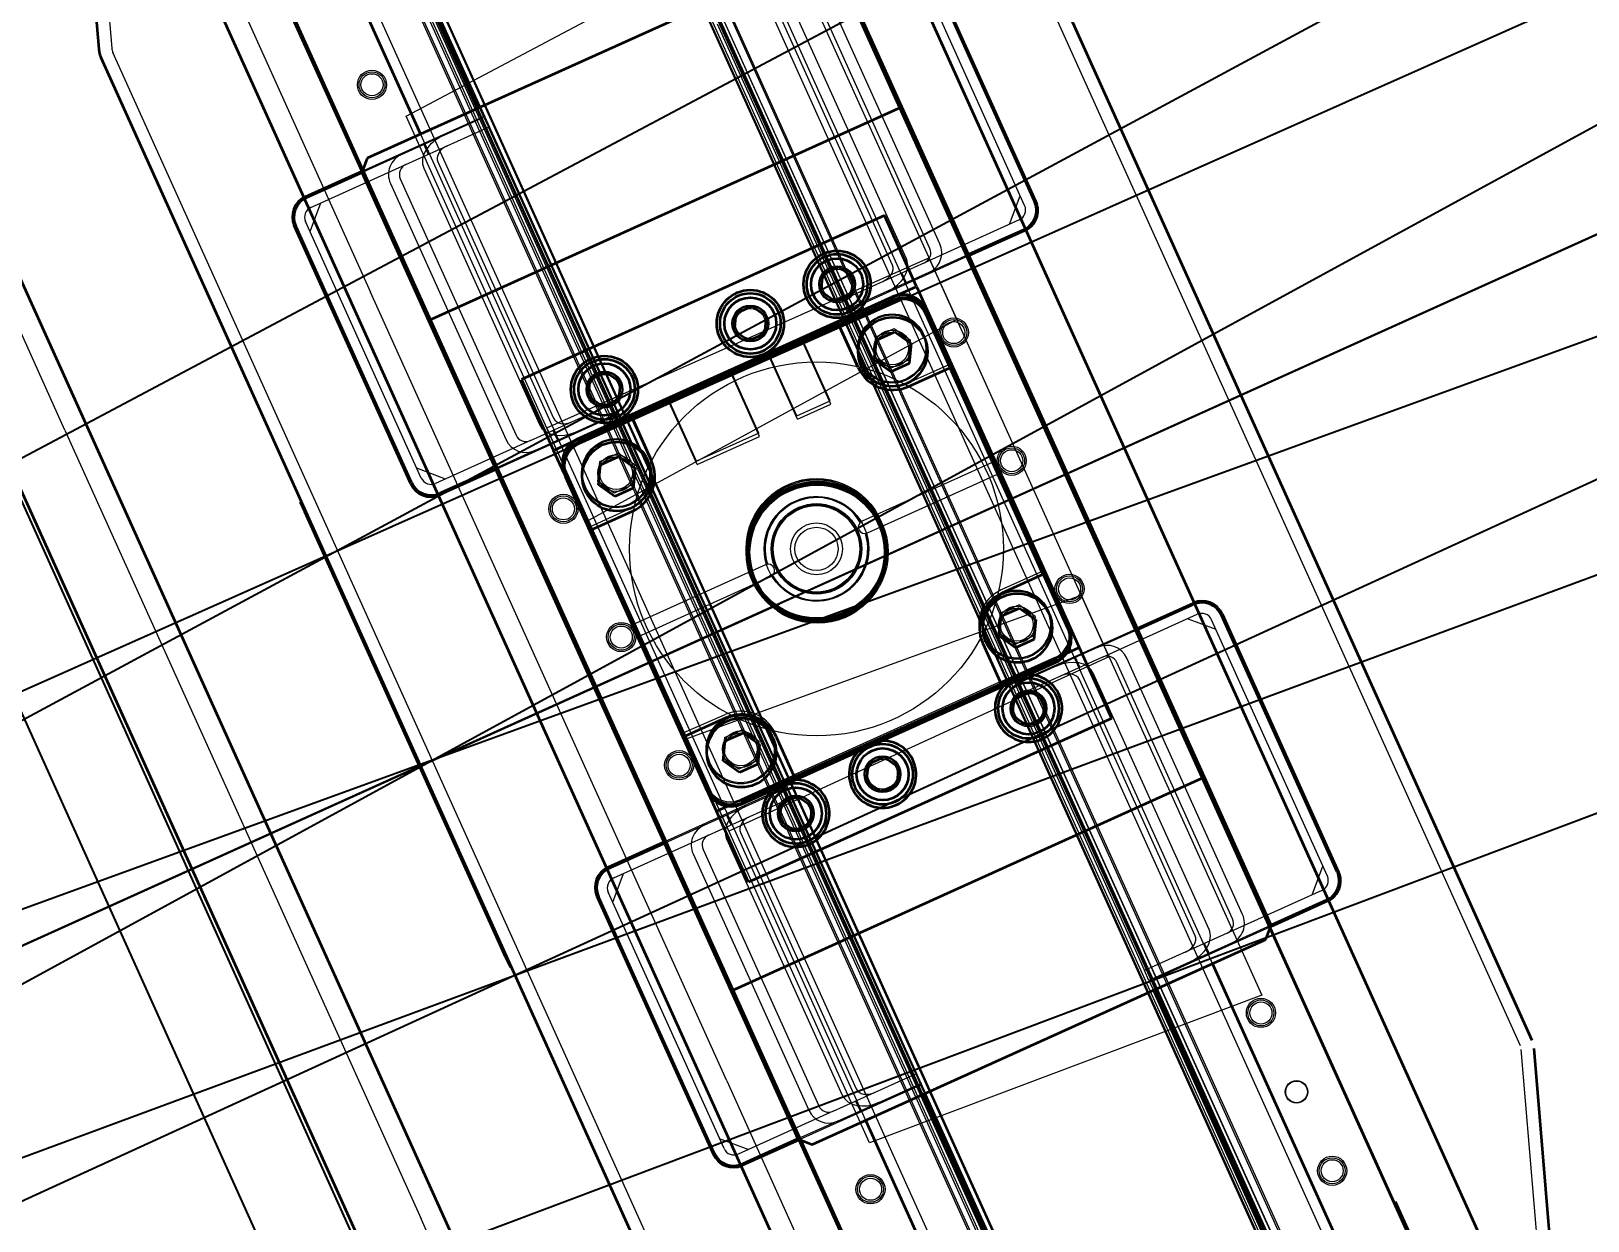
# Model space of a CAD drawing. Header units: millimetres. Extents: x -4562 to 17216, y -5211 to 6025.
# Drawn here: x 4918 to 5637, y 459 to 1009 of the extents above; entities that cross this region are included whole.
import ezdxf
from ezdxf.lldxf.tags import DXFTag

# ---------------------------------------------------------------- set-up
doc = ezdxf.new("R2010")
doc.units = ezdxf.units.MM
for name, color, linetype in [('cl', 2, 'CENTER'), ('D', 6, 'HIDDEN'), ('pl', 6, 'PHANTOM'), ('VV', 4, 'PHANTOM')]:
    doc.layers.add(name, color=color, linetype=linetype)
doc.layers.add('Hidden Edges(ISO)', color=136, linetype='DASHED', lineweight=9)
doc.layers.add('Visible Edges(ISO)', color=7, linetype='Continuous', lineweight=35)
doc.styles.add('s', font='romans.shx', dxfattribs={"width": 0.75, "oblique": 10, "bigfont": 'whgtxt.shx'})
doc.styles.get("Standard").update_dxf_attribs({"font": 'txt.shx', "bigfont": 'whgtxt.shx'})
tags = doc.linetypes.add('CENTER', pattern=[50.8, 31.75, -6.35, 6.35, -6.35]).pattern_tags.tags
tags[10:11] = [DXFTag(74, 4), DXFTag(75, 0), DXFTag(340, '0'), DXFTag(46, 1.0), DXFTag(50, 0.0), DXFTag(44, 0.0), DXFTag(45, 0.0)]
tags[8:9] = [DXFTag(74, 4), DXFTag(75, 0), DXFTag(340, '0'), DXFTag(46, 1.0), DXFTag(50, 0.0), DXFTag(44, 0.0), DXFTag(45, 0.0)]
tags[6:7] = [DXFTag(74, 4), DXFTag(75, 0), DXFTag(340, '0'), DXFTag(46, 1.0), DXFTag(50, 0.0), DXFTag(44, 0.0), DXFTag(45, 0.0)]
tags[4:5] = [DXFTag(74, 4), DXFTag(75, 0), DXFTag(340, '0'), DXFTag(46, 1.0), DXFTag(50, 0.0), DXFTag(44, 0.0), DXFTag(45, 0.0)]
tags = doc.linetypes.add('DASHED', pattern=[0.75, 0.5, -0.25]).pattern_tags.tags
tags[6:7] = [DXFTag(74, 4), DXFTag(75, 0), DXFTag(340, '0'), DXFTag(46, 1.0), DXFTag(50, 0.0), DXFTag(44, 0.0), DXFTag(45, 0.0)]
tags[4:5] = [DXFTag(74, 4), DXFTag(75, 0), DXFTag(340, '0'), DXFTag(46, 1.0), DXFTag(50, 0.0), DXFTag(44, 0.0), DXFTag(45, 0.0)]
tags = doc.linetypes.add('HIDDEN', pattern=[3, 2, -1]).pattern_tags.tags
tags[6:7] = [DXFTag(74, 4), DXFTag(75, 0), DXFTag(340, '0'), DXFTag(46, 1.0), DXFTag(50, 0.0), DXFTag(44, 0.0), DXFTag(45, 0.0)]
tags[4:5] = [DXFTag(74, 4), DXFTag(75, 0), DXFTag(340, '0'), DXFTag(46, 1.0), DXFTag(50, 0.0), DXFTag(44, 0.0), DXFTag(45, 0.0)]
tags = doc.linetypes.add('PHANTOM', pattern=[17.5, 10, -1.5, 1.5, -1.5, 1.5, -1.5]).pattern_tags.tags
tags[14:15] = [DXFTag(74, 4), DXFTag(75, 0), DXFTag(340, '0'), DXFTag(46, 1.0), DXFTag(50, 0.0), DXFTag(44, 0.0), DXFTag(45, 0.0)]
tags[12:13] = [DXFTag(74, 4), DXFTag(75, 0), DXFTag(340, '0'), DXFTag(46, 1.0), DXFTag(50, 0.0), DXFTag(44, 0.0), DXFTag(45, 0.0)]
tags[10:11] = [DXFTag(74, 4), DXFTag(75, 0), DXFTag(340, '0'), DXFTag(46, 1.0), DXFTag(50, 0.0), DXFTag(44, 0.0), DXFTag(45, 0.0)]
tags[8:9] = [DXFTag(74, 4), DXFTag(75, 0), DXFTag(340, '0'), DXFTag(46, 1.0), DXFTag(50, 0.0), DXFTag(44, 0.0), DXFTag(45, 0.0)]
tags[6:7] = [DXFTag(74, 4), DXFTag(75, 0), DXFTag(340, '0'), DXFTag(46, 1.0), DXFTag(50, 0.0), DXFTag(44, 0.0), DXFTag(45, 0.0)]
tags[4:5] = [DXFTag(74, 4), DXFTag(75, 0), DXFTag(340, '0'), DXFTag(46, 1.0), DXFTag(50, 0.0), DXFTag(44, 0.0), DXFTag(45, 0.0)]
doc.dimstyles.new('AM_ISO$2', dxfattribs={"dimtxt": 3, "dimasz": 2.5, "dimexe": 1, "dimexo": 1, "dimgap": 1, "dimtad": 1, "dimdsep": 46, "dimtxsty": 's', "dimcen": 0, "dimclrd": 4, "dimclre": 4, "dimclrt": 3, "dimazin": 2, "dimtp": 0.1, "dimtm": 0.1, "dimtfac": 0.71, "dimtmove": 0, "dimatfit": 3, "dimfxl": 1, "dimlwd": 25, "dimlwe": 25, "dimarcsym": 0})
doc.dimstyles.new('ISO-25', dxfattribs={"dimscale": 30, "dimtxt": 2.5, "dimasz": 2.5, "dimexe": 1.25, "dimexo": 0.625, "dimtad": 1, "dimtoh": 1, "dimrnd": 0.005, "dimtxsty": 'Standard', "dimcen": 0, "dimazin": 2, "dimtfac": 1, "dimtmove": 0, "dimatfit": 3, "dimfxl": 1, "dimarcsym": 0})

# ---------------------------------------------------------------- blocks, each defined once
blk = doc.blocks.new('*D145')
at = {"color": 0, "lineweight": -2}
for p, q in [((12836.03, 4142.8), (13614.6, 2418.46)), ((13530.81, 2421.78), (4553.49, -1631.64)), ((3722, 27.66), (4500.56, -1696.68))]:
    blk.add_line(p, q, dxfattribs=at)
at = {"color": 0}
for points in [[(13525.67, 2433.17), (13535.95, 2410.38), (13599.17, 2452.64)], [(4548.34, -1620.25), (4558.63, -1643.03), (4485.13, -1662.5)]]:
    blk.add_solid(points, dxfattribs=at)
at = {"layer": 'Defpoints', "color": 0}
for p in [(12828.31, 4159.89), (3714.28, 44.75), (4485.13, -1662.5)]:
    blk.add_point(p, dxfattribs=at)
at = {"color": 0, "insert": (9019, 446.33), "char_height": 75, "attachment_point": 5, "rotation": 24.3}
blk.add_mtext('10000', dxfattribs=at)
blk = doc.blocks.new('*D146')
at = {"color": 0, "lineweight": -2}
for p, q in [((13099.51, 3496.46), (13750.9, 1735.52)), ((13667.55, 1744.67), (4429.51, -1672.59)), ((3720.78, 27.16), (4372.17, -1733.78))]:
    blk.add_line(p, q, dxfattribs=at)
at = {"color": 0}
for points in [[(13663.21, 1756.39), (13671.89, 1732.95), (13737.89, 1770.69)], [(4425.17, -1660.86), (4433.84, -1684.31), (4359.16, -1698.61)]]:
    blk.add_solid(points, dxfattribs=at)
at = {"layer": 'Defpoints', "color": 0}
for p in [(13093.01, 3514.04), (3714.28, 44.75), (4359.16, -1698.61)]:
    blk.add_point(p, dxfattribs=at)
at = {"color": 0, "insert": (9026.84, 94.66), "char_height": 75, "attachment_point": 5, "rotation": 20.3}
blk.add_mtext('9999,83', dxfattribs=at)
blk = doc.blocks.new('*D147')
at = {"color": 0, "lineweight": -2}
for p, q in [((12510.01, 4802.05), (11851.35, 6025.31)), ((3130.55, 1287.05), (11803.1, 5956.74)), ((3705.39, 61.25), (3046.73, 1284.51))]:
    blk.add_line(p, q, dxfattribs=at)
at = {"color": 0}
for points in [[(11797.17, 5967.74), (11809.02, 5945.73), (11869.13, 5992.29)], [(3124.62, 1298.06), (3136.47, 1276.05), (3064.51, 1251.49)]]:
    blk.add_solid(points, dxfattribs=at)
at = {"layer": 'Defpoints', "color": 0}
for p in [(11869.13, 5992.29), (12518.9, 4785.54), (3714.28, 44.75)]:
    blk.add_point(p, dxfattribs=at)
at = {"color": 0, "insert": (7437.19, 3676.92), "char_height": 75, "attachment_point": 5, "rotation": 28.3}
blk.add_mtext('9999,83', dxfattribs=at)
blk = doc.blocks.new('*D151')
at = {"color": 0, "lineweight": -2}
blk.add_line((2555.79, 925.77), (2389.8, 481.81), dxfattribs=at)
blk.add_arc((2209.66, 0), 551.88, 7.79238, 61.70762, dxfattribs=at)
at = {"color": 0}
for points in [[(2466.07, 474.57), (2476.4, 497.34), (2402.93, 516.93)], [(2768.92, 75.68), (2743.97, 73.98), (2761.54, 0)]]:
    blk.add_solid(points, dxfattribs=at)
at = {"layer": 'Defpoints', "color": 0}
for p in [(2584.07, 1001.43), (2562.35, 943.33), (2717.04, 217.12), (0, 0), (6816.08, 0)]:
    blk.add_point(p, dxfattribs=at)
at = {"color": 0, "insert": (2714.46, 350.2), "char_height": 75, "attachment_point": 5, "rotation": 304.75}
blk.add_mtext('69,5°', dxfattribs=at)
blk = doc.blocks.new('*D153')
at = {"layer": 'D', "color": 4, "lineweight": 25}
blk.add_line((13177.46, 3545.28), (13817.51, 3782.05), dxfattribs=at)
blk.add_arc((3714.28, 44.75), 10737.31, 20.766913, 23.833087, dxfattribs=at)
at = {"layer": 'D', "color": 4}
for points in [[(13522.67, 4377.46), (13549.3, 4389.36), (13500.3, 4463.3)], [(13767.65, 3856.96), (13740.34, 3846.73), (13784.69, 3769.9)]]:
    blk.add_solid(points, dxfattribs=at)
at = {"layer": 'Defpoints', "color": 0}
for p in [(14488.24, 4909.38), (13695.28, 4003.22), (13144.63, 3533.14), (603.05, -1106.13), (-1447.72, -2285.99)]:
    blk.add_point(p, dxfattribs=at)
at = {"layer": 'D', "color": 3, "insert": (13729.5, 4152.29), "char_height": 105, "attachment_point": 5, "rotation": 292.3, "style": 's'}
blk.add_mtext('4°', dxfattribs=at)
blk = doc.blocks.new('*D154')
at = {"layer": 'D', "color": 4, "lineweight": 25}
blk.add_line((12597.98, 4828.13), (13199.26, 5151.88), dxfattribs=at)
blk.add_arc((3714.28, 44.75), 10737.55, 24.766903, 27.833097, dxfattribs=at)
at = {"layer": 'D', "color": 4}
for points in [[(13196.75, 5051.22), (13222.49, 5064.94), (13168.45, 5135.29)], [(13477.45, 4549.06), (13450.92, 4536.95), (13500.52, 4463.4)]]:
    blk.add_solid(points, dxfattribs=at)
at = {"layer": 'Defpoints', "color": 0}
for p in [(14488.24, 4909.38), (12567.16, 4811.53), (13395.05, 4689.92), (-1447.72, -2285.99), (-1128.19, -2562.65)]:
    blk.add_point(p, dxfattribs=at)
at = {"layer": 'D', "color": 3, "insert": (13418.79, 4841.01), "char_height": 105, "attachment_point": 5, "rotation": 296.3, "style": 's'}
blk.add_mtext('4°', dxfattribs=at)
blk = doc.blocks.new('A$C1A464BB4')
at = {"layer": 'Visible Edges(ISO)'}
for p, q in [((0, 0), (0, 1168)), ((0, 1168), (0, 0)), ((30, 0), (30, 1168))]:
    blk.add_line(p, q, dxfattribs=at)
blk = doc.blocks.new('A$C424A0E04')
blk.add_line((328.5, 30.5), (328.5, 229.5))
at = {"layer": 'Hidden Edges(ISO)', "ltscale": 7.553934}
for p, q in [((100.71, 1224.5), (6.84, 959.44)), ((316.29, 4.5), (410.16, 269.56))]:
    blk.add_line(p, q, dxfattribs=at)
at = {"layer": 'Hidden Edges(ISO)', "ltscale": 7.208997}
for p, q in [((89.5, 1210.83), (89.5, 18.17)), ((327.5, 18.17), (327.5, 1210.83))]:
    blk.add_line(p, q, dxfattribs=at)
at = {"layer": 'Hidden Edges(ISO)', "ltscale": 7.303076}
for p, q in [((88.5, 859.5), (88.5, 1198.5)), ((88.5, 30.5), (88.5, 369.5))]:
    blk.add_line(p, q, dxfattribs=at)
at = {"layer": 'Hidden Edges(ISO)', "ltscale": 7.297021}
for p, q in [((88.5, 1198.5), (88.5, 860)), ((88.5, 369), (88.5, 30.5))]:
    blk.add_line(p, q, dxfattribs=at)
at = {"layer": 'Hidden Edges(ISO)', "ltscale": 7.272989}
for p, q in [((146, 1171), (146, 58)), ((147, 1171), (147, 58)), ((151, 58), (151, 1171)), ((265, 1171), (265, 58)), ((270, 1171), (270, 58)), ((270, 58), (270, 1171))]:
    blk.add_line(p, q, dxfattribs=at)
at = {"layer": 'Hidden Edges(ISO)', "ltscale": 7.230514}
for p, q in [((153.5, 61.25), (153.5, 1167.75)), ((263.5, 1167.75), (263.5, 61.25))]:
    blk.add_line(p, q, dxfattribs=at)
at = {"layer": 'Hidden Edges(ISO)', "ltscale": 7.21594}
for p, q in [((153, 92), (153, 1137)), ((264, 1137), (264, 92))]:
    blk.add_line(p, q, dxfattribs=at)
at = {"layer": 'Hidden Edges(ISO)', "ltscale": 7.351392}
for p, q in [((149.5, 1131.39), (149.5, 97.61)), ((267.5, 97.61), (267.5, 1131.39))]:
    blk.add_line(p, q, dxfattribs=at)
at = {"layer": 'Hidden Edges(ISO)', "ltscale": 7.245388}
for p, q in [((142.85, 165), (142.85, 1064)), ((149.15, 165), (149.15, 1064)), ((267.85, 1064), (267.85, 165)), ((274.15, 1064), (274.15, 165))]:
    blk.add_line(p, q, dxfattribs=at)
at = {"layer": 'Hidden Edges(ISO)', "ltscale": 7.245326}
for p, q in [((143.55, 1064), (143.55, 165)), ((148.45, 1064), (148.45, 165)), ((268.55, 165), (268.55, 1064)), ((273.45, 165), (273.45, 1064))]:
    blk.add_line(p, q, dxfattribs=at)
at = {"layer": 'Hidden Edges(ISO)', "ltscale": 7.154882}
for p, q in [((125.5, 1014), (125.5, 215)), ((291.5, 215), (291.5, 1014))]:
    blk.add_line(p, q, dxfattribs=at)
at = {"layer": 'Hidden Edges(ISO)', "ltscale": 7.210033}
for p, q in [((6.5, 271.56), (6.5, 957.44)), ((410.5, 957.44), (410.5, 271.56))]:
    blk.add_line(p, q, dxfattribs=at)
at = {"layer": 'Hidden Edges(ISO)', "ltscale": 7.80338}
for p, q in [((117.94, 874.72), (311.18, 887.17)), ((311.18, 341.83), (117.94, 354.28))]:
    blk.add_line(p, q, dxfattribs=at)
at = {"layer": 'Hidden Edges(ISO)', "ltscale": 7.003755}
blk.add_line((311.18, 887.17), (311.18, 684.4), dxfattribs=at)
at = {"layer": 'Hidden Edges(ISO)', "ltscale": 7.076927}
for p, q in [((117.94, 669.83), (117.94, 874.72)), ((117.94, 354.28), (117.94, 559.17))]:
    blk.add_line(p, q, dxfattribs=at)
at = {"layer": 'Hidden Edges(ISO)', "ltscale": 7.111162}
for p, q in [((120.5, 864.5), (120.5, 364.5)), ((296.5, 364.5), (296.5, 864.5))]:
    blk.add_line(p, q, dxfattribs=at)
at = {"layer": 'Hidden Edges(ISO)', "ltscale": 0.475844}
for p, q in [((150.5, 859.5), (150.5, 864.5)), ((120, 859.5), (120, 854.5)), ((150.5, 859.5), (150.5, 854.5)), ((120, 714.5), (120, 709.5)), ((150.5, 714.5), (150.5, 709.5)), ((266.5, 709.5), (266.5, 714.5)), ((297, 709.5), (297, 714.5)), ((120, 519.5), (120, 514.5)), ((150.5, 519.5), (150.5, 514.5)), ((266.5, 514.5), (266.5, 519.5)), ((297, 514.5), (297, 519.5)), ((120, 374.5), (120, 369.5)), ((150.5, 374.5), (150.5, 369.5)), ((266.5, 369.5), (266.5, 374.5)), ((297, 369.5), (297, 374.5)), ((150.5, 364.5), (150.5, 369.5)), ((266.5, 369.5), (266.5, 364.5))]:
    blk.add_line(p, q, dxfattribs=at)
at = {"layer": 'Hidden Edges(ISO)', "ltscale": 6.986803}
for p, q in [((88.5, 859.5), (108.61, 859.5)), ((108.61, 709.5), (88.5, 709.5)), ((328.5, 709.5), (308.39, 709.5)), ((88.5, 519.5), (108.61, 519.5)), ((308.39, 519.5), (328.5, 519.5)), ((108.61, 369.5), (88.5, 369.5)), ((328.5, 369.5), (308.39, 369.5))]:
    blk.add_line(p, q, dxfattribs=at)
at = {"layer": 'Hidden Edges(ISO)', "ltscale": 7.43472}
for p, q in [((89, 860), (150.5, 860)), ((89, 369), (150.5, 369)), ((328, 369), (266.5, 369))]:
    blk.add_line(p, q, dxfattribs=at)
at = {"layer": 'Hidden Edges(ISO)', "ltscale": 3.98748}
for p, q in [((108.61, 859.5), (150.5, 859.5)), ((108.61, 854.5), (150.5, 854.5)), ((108.61, 714.5), (150.5, 714.5)), ((308.39, 714.5), (266.5, 714.5)), ((108.61, 709.5), (150.5, 709.5)), ((308.39, 709.5), (266.5, 709.5)), ((108.61, 519.5), (150.5, 519.5)), ((308.39, 519.5), (266.5, 519.5)), ((108.61, 514.5), (150.5, 514.5)), ((308.39, 514.5), (266.5, 514.5)), ((108.61, 374.5), (150.5, 374.5)), ((308.39, 374.5), (266.5, 374.5)), ((108.61, 369.5), (150.5, 369.5)), ((308.39, 369.5), (266.5, 369.5))]:
    blk.add_line(p, q, dxfattribs=at)
at = {"layer": 'Hidden Edges(ISO)', "ltscale": 1.346073}
for p, q in [((55.5, 844.5), (65.5, 854.5)), ((65.5, 714.5), (55.5, 724.5)), ((351.5, 714.5), (361.5, 724.5)), ((55.5, 504.5), (65.5, 514.5)), ((361.5, 504.5), (351.5, 514.5)), ((65.5, 374.5), (55.5, 384.5)), ((351.5, 374.5), (361.5, 384.5))]:
    blk.add_line(p, q, dxfattribs=at)
at = {"layer": 'Hidden Edges(ISO)', "ltscale": 7.857834}
for p, q in [((55.5, 719.5), (55.5, 849.5)), ((98.51, 849.5), (98.51, 719.5)), ((103.56, 849.5), (103.56, 719.5)), ((115.5, 849.5), (115.5, 719.5)), ((122.57, 849.5), (122.57, 719.5)), ((294.43, 719.5), (294.43, 849.5)), ((301.5, 719.5), (301.5, 849.5)), ((313.44, 719.5), (313.44, 849.5)), ((318.49, 719.5), (318.49, 849.5)), ((361.5, 719.5), (361.5, 849.5)), ((55.5, 379.5), (55.5, 509.5)), ((98.51, 509.5), (98.51, 379.5)), ((103.56, 509.5), (103.56, 379.5)), ((115.5, 509.5), (115.5, 379.5)), ((122.57, 509.5), (122.57, 379.5)), ((294.43, 379.5), (294.43, 509.5)), ((301.5, 379.5), (301.5, 509.5)), ((313.44, 379.5), (313.44, 509.5)), ((318.49, 379.5), (318.49, 509.5)), ((361.5, 379.5), (361.5, 509.5))]:
    blk.add_line(p, q, dxfattribs=at)
at = {"layer": 'Hidden Edges(ISO)', "ltscale": 6.964768}
for p, q in [((60.5, 854.5), (108.61, 854.5)), ((108.61, 714.5), (60.5, 714.5)), ((356.5, 714.5), (308.39, 714.5)), ((60.5, 514.5), (108.61, 514.5)), ((308.39, 514.5), (356.5, 514.5)), ((108.61, 374.5), (60.5, 374.5)), ((356.5, 374.5), (308.39, 374.5))]:
    blk.add_line(p, q, dxfattribs=at)
at = {"layer": 'Hidden Edges(ISO)', "ltscale": 6.769826}
for p, q in [((150.5, 714.5), (150.5, 854.5)), ((266.5, 854.5), (266.5, 714.5)), ((150.5, 374.5), (150.5, 514.5)), ((266.5, 514.5), (266.5, 374.5))]:
    blk.add_line(p, q, dxfattribs=at)
at = {"layer": 'Hidden Edges(ISO)', "ltscale": 0.023697}
for p, q in [((0, 721.81), (0.25, 721.81)), ((0, 697.82), (0.25, 697.82)), ((0, 673.81), (0.25, 673.81)), ((0, 662.5), (0.25, 662.5)), ((0, 649.81), (0.25, 649.81)), ((0, 638.5), (0.25, 638.5)), ((0, 625.81), (0.25, 625.81)), ((0, 614.5), (0.25, 614.5)), ((0, 590.74), (0.25, 590.74)), ((0, 590.5), (0.25, 590.5)), ((0, 566.5), (0.25, 566.5)), ((0, 559.71), (0.25, 559.71)), ((0, 542.74), (0.25, 542.74)), ((0, 511.71), (0.25, 511.71))]:
    blk.add_line(p, q, dxfattribs=at)
at = {"layer": 'Hidden Edges(ISO)', "ltscale": 2.284086}
for p, q in [((0.25, 697.82), (0.25, 721.81)), ((0.25, 625.81), (0.25, 649.81))]:
    blk.add_line(p, q, dxfattribs=at)
at = {"layer": 'Hidden Edges(ISO)', "ltscale": 7.787341}
blk.add_line((117.94, 716.73), (311.18, 715.67), dxfattribs=at)
at = {"layer": 'Hidden Edges(ISO)', "ltscale": 7.061618}
blk.add_line((117.94, 512.28), (117.94, 716.73), dxfattribs=at)
at = {"layer": 'Hidden Edges(ISO)', "ltscale": 6.988959}
blk.add_line((311.18, 715.67), (311.18, 513.33), dxfattribs=at)
at = {"layer": 'Hidden Edges(ISO)', "ltscale": 7.495164}
for p, q in [((150.5, 709), (88.5, 709)), ((266.5, 709), (328.5, 709)), ((150.5, 520), (88.5, 520)), ((266.5, 520), (328.5, 520))]:
    blk.add_line(p, q, dxfattribs=at)
at = {"layer": 'Hidden Edges(ISO)', "ltscale": 7.948423}
blk.add_line((126.31, 706), (290.69, 706), dxfattribs=at)
at = {"layer": 'Hidden Edges(ISO)', "ltscale": 2.603313}
for p, q in [((128.75, 705.64), (156.1, 705.64)), ((288.25, 705.64), (260.9, 705.64)), ((117.36, 666.9), (117.36, 694.25)), ((299.64, 666.9), (299.64, 694.25)), ((299.64, 534.75), (299.64, 562.1)), ((156.1, 523.36), (128.75, 523.36)), ((288.25, 523.36), (260.9, 523.36))]:
    blk.add_line(p, q, dxfattribs=at)
at = {"layer": 'Hidden Edges(ISO)', "ltscale": 7.656351}
for p, q in [((150.5, 519.5), (150.5, 709.5)), ((266.5, 709.5), (266.5, 519.5))]:
    blk.add_line(p, q, dxfattribs=at)
at = {"layer": 'Hidden Edges(ISO)', "ltscale": 2.012103}
for p, q in [((156.1, 705.64), (156.1, 684.5)), ((260.9, 705.64), (260.9, 684.5)), ((138.5, 666.9), (117.36, 666.9)), ((299.64, 666.9), (278.5, 666.9)), ((299.64, 562.1), (278.5, 562.1)), ((156.1, 544.5), (156.1, 523.36)), ((260.9, 544.5), (260.9, 523.36))]:
    blk.add_line(p, q, dxfattribs=at)
at = {"layer": 'Hidden Edges(ISO)', "ltscale": 8.446164}
for p, q in [((260.9, 705.38), (156.1, 705.38)), ((299.38, 666.9), (299.38, 562.1)), ((260.9, 523.62), (156.1, 523.62))]:
    blk.add_line(p, q, dxfattribs=at)
at = {"layer": 'Hidden Edges(ISO)', "ltscale": 2.997757}
for p, q in [((174.7, 674.25), (174.7, 705.74)), ((206.3, 674.25), (206.3, 705.74)), ((174.35, 672.71), (174.35, 704.21)), ((205.95, 672.71), (205.95, 704.21))]:
    blk.add_line(p, q, dxfattribs=at)
at = {"layer": 'Hidden Edges(ISO)', "ltscale": 3.025172}
for p, q in [((225.5, 674.25), (225.5, 706.03)), ((242.35, 674.25), (242.35, 706.03)), ((225.15, 672.71), (225.15, 704.5)), ((242, 672.71), (242, 704.5))]:
    blk.add_line(p, q, dxfattribs=at)
at = {"layer": 'Hidden Edges(ISO)', "ltscale": 3.231202}
for p, q in [((0.25, 673.81), (0.25, 697.82)), ((0.25, 649.81), (0.25, 673.81))]:
    blk.add_line(p, q, dxfattribs=at)
at = {"layer": 'Hidden Edges(ISO)', "ltscale": 7.861568}
blk.add_line((116.5, 531.68), (116.5, 694.25), dxfattribs=at)
at = {"layer": 'Hidden Edges(ISO)', "ltscale": 7.712766}
for p, q in [((116.75, 694.25), (116.75, 534.75)), ((128.75, 522.75), (288.25, 522.75))]:
    blk.add_line(p, q, dxfattribs=at)
at = {"layer": 'Hidden Edges(ISO)', "ltscale": 0.879216}
for p, q in [((129.26, 684.5), (133.88, 692.5)), ((133.88, 692.5), (143.12, 692.5)), ((147.74, 684.5), (143.12, 692.5)), ((269.26, 684.5), (273.88, 692.5)), ((273.88, 692.5), (283.12, 692.5)), ((283.12, 692.5), (287.74, 684.5)), ((133.88, 676.5), (129.26, 684.5)), ((147.74, 684.5), (143.12, 676.5)), ((273.88, 676.5), (269.26, 684.5)), ((283.12, 676.5), (287.74, 684.5)), ((143.12, 676.5), (133.88, 676.5)), ((283.12, 676.5), (273.88, 676.5)), ((133.88, 552.5), (129.26, 544.5)), ((133.88, 552.5), (143.12, 552.5)), ((143.12, 552.5), (147.74, 544.5)), ((269.26, 544.5), (273.88, 552.5)), ((273.88, 552.5), (283.12, 552.5)), ((287.74, 544.5), (283.12, 552.5)), ((133.88, 536.5), (129.26, 544.5)), ((147.74, 544.5), (143.12, 536.5)), ((273.88, 536.5), (269.26, 544.5)), ((287.74, 544.5), (283.12, 536.5)), ((143.12, 536.5), (133.88, 536.5)), ((283.12, 536.5), (273.88, 536.5))]:
    blk.add_line(p, q, dxfattribs=at)
at = {"layer": 'Hidden Edges(ISO)', "ltscale": 7.809335}
blk.add_line((311.18, 684.4), (117.94, 669.83), dxfattribs=at)
at = {"layer": 'Hidden Edges(ISO)', "ltscale": 6.000387}
for p, q in [((174.35, 672.71), (205.95, 672.71)), ((206.3, 674.25), (174.7, 674.25))]:
    blk.add_line(p, q, dxfattribs=at)
at = {"layer": 'Hidden Edges(ISO)', "ltscale": 2.519747}
for p, q in [((225.15, 672.71), (242, 672.71)), ((225.5, 674.25), (242.35, 674.25))]:
    blk.add_line(p, q, dxfattribs=at)
at = {"layer": 'Hidden Edges(ISO)', "ltscale": 8.426824}
blk.add_line((117.62, 562.34), (117.62, 666.9), dxfattribs=at)
at = {"layer": 'Hidden Edges(ISO)', "ltscale": 1.52292}
blk.add_line((0.25, 625.81), (0.25, 614.5), dxfattribs=at)
at = {"layer": 'Hidden Edges(ISO)', "ltscale": 3.197898}
blk.add_line((0.25, 614.5), (0.25, 590.74), dxfattribs=at)
at = {"layer": 'Hidden Edges(ISO)', "ltscale": 8.160058}
for p, q in [((184, 617.5), (116.5, 617.5)), ((300.5, 617.5), (233, 617.5)), ((116.5, 611.5), (184, 611.5)), ((233, 611.5), (300.5, 611.5))]:
    blk.add_line(p, q, dxfattribs=at)
at = {"layer": 'Hidden Edges(ISO)', "ltscale": 6.369439}
blk.add_line((0.25, 590.74), (0.25, 511.71), dxfattribs=at)
at = {"layer": 'Hidden Edges(ISO)', "ltscale": 2.012235}
blk.add_line((117.36, 562.34), (138.5, 562.1), dxfattribs=at)
at = {"layer": 'Hidden Edges(ISO)', "ltscale": 2.626442}
blk.add_line((117.36, 534.75), (117.36, 562.34), dxfattribs=at)
at = {"layer": 'Hidden Edges(ISO)', "ltscale": 7.809374}
blk.add_line((117.94, 559.17), (311.18, 544.59), dxfattribs=at)
at = {"layer": 'Hidden Edges(ISO)', "ltscale": 7.003314}
blk.add_line((311.18, 544.59), (311.18, 341.83), dxfattribs=at)
at = {"layer": 'Hidden Edges(ISO)', "ltscale": 6.934916}
blk.add_line((122.1, 523), (294.2, 523), dxfattribs=at)
at = {"layer": 'Hidden Edges(ISO)', "ltscale": 7.78734}
blk.add_line((311.18, 513.33), (117.94, 512.28), dxfattribs=at)
at = {"layer": 'Hidden Edges(ISO)', "ltscale": 4.036999}
for centre in [(109.5, 894.5), (109.5, 679.5), (307.5, 679.5), (109.5, 614.5), (307.5, 614.5), (109.5, 549.5), (307.5, 549.5), (109.5, 334.5), (307.5, 334.5), (307.5, 254.5)]:
    blk.add_circle(centre, 6.75, dxfattribs=at)
at = {"layer": 'Hidden Edges(ISO)', "ltscale": 3.588432}
for centre in [(109.5, 894.5), (109.5, 679.5), (307.5, 679.5), (109.5, 614.5), (307.5, 614.5), (109.5, 549.5), (307.5, 549.5), (109.5, 334.5), (307.5, 334.5), (307.5, 254.5)]:
    blk.add_circle(centre, 6, dxfattribs=at)
at = {"layer": 'Hidden Edges(ISO)', "ltscale": 3.050153}
for centre in [(109.5, 894.5), (109.5, 679.5), (307.5, 679.5), (109.5, 614.5), (307.5, 614.5), (109.5, 549.5), (307.5, 549.5), (109.5, 334.5), (307.5, 334.5), (307.5, 254.5)]:
    blk.add_circle(centre, 5.1, dxfattribs=at)
at = {"layer": 'Hidden Edges(ISO)', "ltscale": 6.456368}
for centre in [(149.5, 722), (223.5, 722), (267.5, 722), (138.5, 684.5), (278.5, 684.5), (138.5, 544.5), (278.5, 544.5), (149.5, 507), (193.5, 507), (267.5, 507)]:
    blk.add_circle(centre, 8.5, dxfattribs=at)
at = {"layer": 'Hidden Edges(ISO)', "ltscale": 6.076581}
for centre, radius in [((149.5, 722), 8), ((223.5, 722), 8), ((267.5, 722), 8), ((208.5, 614.5), 12), ((149.5, 507), 8), ((193.5, 507), 8), ((267.5, 507), 8)]:
    blk.add_circle(centre, radius, dxfattribs=at)
at = {"layer": 'Hidden Edges(ISO)', "ltscale": 4.186521}
for centre in [(149.5, 722), (223.5, 722), (267.5, 722), (149.5, 507), (193.5, 507), (267.5, 507)]:
    blk.add_circle(centre, 7, dxfattribs=at)
at = {"layer": 'Hidden Edges(ISO)', "ltscale": 4.156617}
for centre in [(149.5, 722), (223.5, 722), (267.5, 722), (149.5, 507), (193.5, 507), (267.5, 507)]:
    blk.add_circle(centre, 6.95, dxfattribs=at)
at = {"layer": 'Hidden Edges(ISO)', "ltscale": 4.144655}
for centre in [(149.5, 722), (223.5, 722), (267.5, 722), (149.5, 507), (193.5, 507), (267.5, 507)]:
    blk.add_circle(centre, 6.93, dxfattribs=at)
at = {"layer": 'Hidden Edges(ISO)', "ltscale": 7.291471}
blk.add_circle((208.5, 614.5), 86.39, dxfattribs=at)
at = {"layer": 'Hidden Edges(ISO)', "ltscale": 8.102109}
for centre in [(138.5, 684.5), (278.5, 684.5), (138.5, 544.5), (278.5, 544.5)]:
    blk.add_circle(centre, 16, dxfattribs=at)
at = {"layer": 'Hidden Edges(ISO)', "ltscale": 7.848918}
for centre in [(138.5, 684.5), (278.5, 684.5), (138.5, 544.5), (278.5, 544.5)]:
    blk.add_circle(centre, 15.5, dxfattribs=at)
at = {"layer": 'Hidden Edges(ISO)', "ltscale": 5.772752}
for centre in [(138.5, 684.5), (278.5, 684.5), (138.5, 544.5), (278.5, 544.5)]:
    blk.add_circle(centre, 7.6, dxfattribs=at)
at = {"layer": 'Hidden Edges(ISO)', "ltscale": 7.054802}
blk.add_circle((208.5, 614.5), 32.51, dxfattribs=at)
at = {"layer": 'Hidden Edges(ISO)', "ltscale": 7.053175}
blk.add_circle((208.5, 614.5), 32.5, dxfattribs=at)
at = {"layer": 'Hidden Edges(ISO)', "ltscale": 7.026047}
blk.add_circle((208.5, 614.5), 32.37, dxfattribs=at)
at = {"layer": 'Hidden Edges(ISO)', "ltscale": 6.917537}
blk.add_circle((208.5, 614.5), 31.87, dxfattribs=at)
at = {"layer": 'Hidden Edges(ISO)', "ltscale": 7.345068}
blk.add_circle((208.5, 614.5), 24.18, dxfattribs=at)
at = {"layer": 'Hidden Edges(ISO)', "ltscale": 7.937535}
blk.add_circle((208.5, 614.5), 20.9, dxfattribs=at)
at = {"layer": 'Hidden Edges(ISO)', "ltscale": 7.747642}
blk.add_circle((208.5, 614.5), 20.4, dxfattribs=at)
at = {"layer": 'Hidden Edges(ISO)', "ltscale": 7.58984}
blk.add_circle((208.5, 614.5), 19.98, dxfattribs=at)
at = {"layer": 'Hidden Edges(ISO)', "ltscale": 7.595727}
blk.add_circle((208.5, 614.5), 10, dxfattribs=at)
at = {"layer": 'Hidden Edges(ISO)', "ltscale": 3.124914}
blk.add_circle((307.5, 294.5), 5.23, dxfattribs=at)
at = {"layer": 'Hidden Edges(ISO)', "ltscale": 2.990344}
blk.add_circle((307.5, 294.5), 5, dxfattribs=at)
at = {"layer": 'Hidden Edges(ISO)', "ltscale": 0.194279}
blk.add_arc((12.5, 957.44), 6, 160.5, 180, dxfattribs=at)
at = {"layer": 'Hidden Edges(ISO)', "ltscale": 0.747511}
for centre, start, end in [((60.5, 849.5), 90, 180), ((60.5, 719.5), 180, 270), ((356.5, 719.5), 270, 0), ((60.5, 509.5), 90, 180), ((356.5, 509.5), 0, 90), ((60.5, 379.5), 180, 270), ((356.5, 379.5), 270, 0)]:
    blk.add_arc(centre, 5, start, end, dxfattribs=at)
at = {"layer": 'Hidden Edges(ISO)', "ltscale": 1.702819}
for centre, start, end in [((128.75, 694.25), 90, 180), ((288.25, 694.25), 0, 90), ((128.75, 534.75), 180, 270), ((288.25, 534.75), 270, 0)]:
    blk.add_arc(centre, 11.39, start, end, dxfattribs=at)
at = {"layer": 'Hidden Edges(ISO)', "ltscale": 0.180156}
blk.add_arc((128.75, 694.25), 12, 170.95842, 180, dxfattribs=at)
at = {"layer": 'Hidden Edges(ISO)', "ltscale": 2.63149}
for centre, start, end in [((138.5, 684.5), 270, 0), ((278.5, 684.5), 180, 270), ((138.5, 544.5), 0, 90), ((278.5, 544.5), 90, 180)]:
    blk.add_arc(centre, 17.6, start, end, dxfattribs=at)
at = {"layer": 'Hidden Edges(ISO)', "ltscale": 8.439436}
for start, end in [(7.01501, 172.98499), (187.01501, 352.98499)]:
    blk.add_arc((208.5, 614.5), 24.1, start, end, dxfattribs=at)
at = {"layer": 'Hidden Edges(ISO)', "ltscale": 8.312959}
for start, end in [(6.87907, 173.12093), (186.87907, 353.12093)]:
    blk.add_arc((208.5, 614.5), 23.7, start, end, dxfattribs=at)
at = {"layer": 'Hidden Edges(ISO)', "ltscale": 0.897033}
for centre, start, end in [((184, 614.5), 270, 90), ((233, 614.5), 90, 270)]:
    blk.add_arc(centre, 3, start, end, dxfattribs=at)
at = {"layer": 'Hidden Edges(ISO)', "ltscale": 1.794166}
blk.add_arc((128.75, 534.75), 12, 180, 270, dxfattribs=at)
at = {"layer": 'Hidden Edges(ISO)', "ltscale": 1.463883}
blk.add_arc((288.25, 534.75), 12, 270, 343.43305, dxfattribs=at)
at = {"layer": 'Hidden Edges(ISO)', "ltscale": 1.210315}
for centre in [(149.5, 507), (193.5, 507), (267.5, 507)]:
    blk.add_arc(centre, 15.5, 66.49775, 113.50225, dxfattribs=at)
at = {"layer": 'Hidden Edges(ISO)', "ltscale": 1.502478}
for centre, major_axis, start_param, end_param in [((108.61, 849.5), (10.1, 0), 1.570796, 3.141593), ((108.61, 719.5), (-10.1, 0), 0, 1.570796), ((308.39, 719.5), (-10.1, 0), 1.570796, 3.141593), ((108.61, 509.5), (10.1, 0), 1.570796, 3.141593), ((308.39, 509.5), (10.1, 0), 0, 1.570796), ((108.61, 379.5), (-10.1, 0), 0, 1.570796), ((308.39, 379.5), (-10.1, 0), 1.570796, 3.141593)]:
    blk.add_ellipse(centre, major_axis=major_axis, ratio=0.990268, start_param=start_param, end_param=end_param, dxfattribs=at)
at = {"layer": 'Hidden Edges(ISO)', "ltscale": 1.8181}
for centre, major_axis, start_param, end_param in [((129.64, 849.5), (-14.14, 0), 4.712389, 6.283185), ((129.64, 719.5), (14.14, 0), 3.141593, 4.712389), ((287.36, 719.5), (14.14, 0), 4.712389, 6.283185), ((129.64, 509.5), (-14.14, 0), 4.712389, 6.283185), ((287.36, 509.5), (-14.14, 0), 3.141593, 4.712389), ((129.64, 379.5), (14.14, 0), 3.141593, 4.712389), ((287.36, 379.5), (14.14, 0), 4.712389, 6.283185)]:
    blk.add_ellipse(centre, major_axis=major_axis, ratio=0.707107, start_param=start_param, end_param=end_param, dxfattribs=at)
at = {"layer": 'Hidden Edges(ISO)', "ltscale": 0.751189}
for centre, major_axis, start_param, end_param in [((108.61, 849.5), (5.05, 0), 1.570796, 3.141593), ((108.61, 719.5), (-5.05, 0), 0, 1.570796), ((308.39, 719.5), (-5.05, 0), 1.570796, 3.141593), ((108.61, 509.5), (5.05, 0), 1.570796, 3.141593), ((308.39, 509.5), (5.05, 0), 0, 1.570796), ((108.61, 379.5), (-5.05, 0), 0, 1.570796), ((308.39, 379.5), (-5.05, 0), 1.570796, 3.141593)]:
    blk.add_ellipse(centre, major_axis=major_axis, ratio=0.990268, start_param=start_param, end_param=end_param, dxfattribs=at)
at = {"layer": 'Hidden Edges(ISO)', "ltscale": 0.909}
for centre, major_axis, start_param, end_param in [((129.64, 849.5), (-7.07, 0), 4.712389, 6.283185), ((129.64, 719.5), (7.07, 0), 3.141593, 4.712389), ((287.36, 719.5), (7.07, 0), 4.712389, 6.283185), ((129.64, 509.5), (-7.07, 0), 4.712389, 6.283185), ((287.36, 509.5), (-7.07, 0), 3.141593, 4.712389), ((129.64, 379.5), (7.07, 0), 3.141593, 4.712389), ((287.36, 379.5), (7.07, 0), 4.712389, 6.283185)]:
    blk.add_ellipse(centre, major_axis=major_axis, ratio=0.707107, start_param=start_param, end_param=end_param, dxfattribs=at)
at = {"layer": 'Hidden Edges(ISO)', "ltscale": 8.001125}
blk.add_ellipse((190.5, 705.74), major_axis=(-15.8, 0), ratio=0.017455, dxfattribs=at)
at = {"layer": 'Hidden Edges(ISO)', "ltscale": 6.4009}
blk.add_ellipse((233.93, 706.03), major_axis=(-8.43, 0), ratio=0.017455, dxfattribs=at)
at = {"layer": 'Visible Edges(ISO)'}
for p, q in [((94.34, 1224.5), (1.19, 961.44)), ((120.5, 1007.49), (120.5, 864.5)), ((150.5, 864.5), (150.5, 1007.49)), ((0.5, 271.56), (0.5, 957.44)), ((416.5, 957.44), (416.5, 271.56)), ((93.5, 864.5), (88.5, 859.5)), ((323.5, 864.5), (93.5, 864.5)), ((58.5, 859.3), (58.5, 859.89)), ((60, 860), (89, 860)), ((60.5, 859.5), (88.5, 859.5)), ((88.5, 860), (88.5, 859.5)), ((88.5, 859.5), (88.5, 784.5)), ((328.5, 784.5), (328.5, 859.5)), ((50, 719), (50, 850)), ((50.5, 719.5), (50.5, 849.5)), ((366.5, 719.5), (366.5, 849.5)), ((367, 719), (367, 850)), ((88.5, 784.5), (88.5, 444.5)), ((88.5, 784.5), (328.5, 784.5)), ((328.5, 444.5), (328.5, 784.5)), ((300.5, 742), (116.5, 742)), ((116.5, 742), (116.5, 706)), ((300.5, 706), (300.5, 742)), ((0, 732.5), (0, 727.5)), ((0, 732.5), (0.5, 732.5)), ((0, 501.5), (0, 727.5)), ((141.42, 722), (145.46, 729)), ((145.46, 729), (153.54, 729)), ((153.54, 729), (157.58, 722)), ((215.42, 722), (219.46, 729)), ((219.46, 729), (227.54, 729)), ((227.54, 729), (231.58, 722)), ((259.42, 722), (263.46, 729)), ((263.46, 729), (271.54, 729)), ((271.54, 729), (275.58, 722)), ((145.46, 715), (141.42, 722)), ((157.58, 722), (153.54, 715)), ((219.46, 715), (215.42, 722)), ((231.58, 722), (227.54, 715)), ((263.46, 715), (259.42, 722)), ((275.58, 722), (271.54, 715)), ((153.54, 715), (145.46, 715)), ((227.54, 715), (219.46, 715)), ((271.54, 715), (263.46, 715)), ((58.5, 709.11), (58.5, 709.7)), ((88.5, 709), (60, 709)), ((88.5, 709.5), (60.5, 709.5)), ((116.5, 694.25), (116.5, 706)), ((116.5, 706), (126.31, 706)), ((128.75, 706.25), (288.25, 706.25)), ((290.69, 706), (300.5, 706)), ((300.5, 706), (300.5, 523)), ((356.5, 709.5), (328.5, 709.5)), ((328.5, 709), (357, 709)), ((358.5, 709.11), (358.5, 709.7)), ((287.9, 704.71), (128.4, 704.71)), ((128.4, 704.1), (155.75, 704.1)), ((155.75, 703.84), (155.75, 704.1)), ((260.55, 703.84), (155.75, 703.84)), ((155.75, 682.96), (155.75, 703.84)), ((260.55, 704.1), (260.55, 703.84)), ((287.9, 704.1), (260.55, 704.1)), ((260.55, 682.96), (260.55, 703.84)), ((116.4, 692.71), (116.4, 533.21)), ((117.01, 665.36), (117.01, 692.71)), ((128.91, 682.96), (133.53, 690.96)), ((133.53, 690.96), (142.77, 690.96)), ((142.77, 690.96), (147.39, 682.96)), ((268.91, 682.96), (273.53, 690.96)), ((273.53, 690.96), (282.77, 690.96)), ((282.77, 690.96), (287.39, 682.96)), ((299.29, 665.36), (299.29, 692.71)), ((299.9, 533.21), (299.9, 692.71)), ((300.25, 694.25), (300.25, 534.75)), ((133.53, 674.96), (128.91, 682.96)), ((147.39, 682.96), (142.77, 674.96)), ((273.53, 674.96), (268.91, 682.96)), ((287.39, 682.96), (282.77, 674.96)), ((142.77, 674.96), (133.53, 674.96)), ((282.77, 674.96), (273.53, 674.96)), ((117.27, 665.36), (138.15, 665.36)), ((117.27, 560.56), (117.27, 665.36)), ((278.15, 665.36), (299.03, 665.36)), ((299.03, 665.36), (299.03, 560.56)), ((117.01, 560.56), (117.27, 560.56)), ((117.01, 533.21), (117.01, 560.56)), ((138.15, 560.56), (117.27, 560.56)), ((299.03, 560.56), (278.15, 560.56)), ((299.29, 533.21), (299.29, 560.56)), ((128.91, 542.96), (133.53, 550.96)), ((133.53, 550.96), (142.77, 550.96)), ((142.77, 550.96), (147.39, 542.96)), ((268.91, 542.96), (273.53, 550.96)), ((273.53, 550.96), (282.77, 550.96)), ((282.77, 550.96), (287.39, 542.96)), ((133.53, 534.96), (128.91, 542.96)), ((147.39, 542.96), (142.77, 534.96)), ((155.75, 542.96), (155.75, 522.09)), ((260.55, 542.96), (260.55, 522.09)), ((273.53, 534.96), (268.91, 542.96)), ((287.39, 542.96), (282.77, 534.96)), ((142.77, 534.96), (133.53, 534.96)), ((282.77, 534.96), (273.53, 534.96)), ((116.5, 523), (116.5, 531.68)), ((58.5, 519.3), (58.5, 519.89)), ((88.5, 520), (60, 520)), ((60.5, 519.5), (88.5, 519.5)), ((116.5, 523), (122.1, 523)), ((116.5, 487), (116.5, 523)), ((155.75, 521.83), (128.4, 521.83)), ((128.4, 521.21), (287.9, 521.21)), ((155.75, 522.09), (155.75, 521.83)), ((260.55, 522.09), (155.75, 522.09)), ((260.55, 521.83), (260.55, 522.09)), ((287.9, 521.83), (260.55, 521.83)), ((294.2, 523), (300.5, 523)), ((300.5, 523), (300.5, 487)), ((328.5, 520), (357, 520)), ((328.5, 519.5), (356.5, 519.5)), ((358.5, 519.3), (358.5, 519.89)), ((141.42, 507), (145.46, 514)), ((145.46, 514), (153.54, 514)), ((153.54, 514), (157.58, 507)), ((185.42, 507), (189.46, 514)), ((189.46, 514), (197.54, 514)), ((197.54, 514), (201.58, 507)), ((259.42, 507), (263.46, 514)), ((263.46, 514), (271.54, 514)), ((271.54, 514), (275.58, 507)), ((50, 510), (50, 379)), ((50.5, 379.5), (50.5, 509.5)), ((145.46, 500), (141.42, 507)), ((157.58, 507), (153.54, 500)), ((189.46, 500), (185.42, 507)), ((201.58, 507), (197.54, 500)), ((263.46, 500), (259.42, 507)), ((275.58, 507), (271.54, 500)), ((366.5, 379.5), (366.5, 509.5)), ((367, 510), (367, 379)), ((0, 501.5), (0, 496.5)), ((153.54, 500), (145.46, 500)), ((197.54, 500), (189.46, 500)), ((271.54, 500), (263.46, 500)), ((0.5, 496.5), (0, 496.5)), ((300.5, 487), (116.5, 487)), ((88.5, 444.5), (88.5, 369.5)), ((328.5, 444.5), (88.5, 444.5)), ((328.5, 369.5), (328.5, 444.5)), ((58.5, 369.11), (58.5, 369.7)), ((60, 369), (89, 369)), ((88.5, 369.5), (60.5, 369.5)), ((88.5, 369.5), (93.5, 364.5)), ((88.5, 369.5), (88.5, 369)), ((323.5, 364.5), (328.5, 369.5)), ((357, 369), (328, 369)), ((328.5, 369), (328.5, 369.5)), ((356.5, 369.5), (328.5, 369.5)), ((358.5, 369.11), (358.5, 369.7)), ((93.5, 364.5), (323.5, 364.5)), ((120.5, 364.5), (120.5, 221.51)), ((150.5, 221.51), (150.5, 364.5)), ((266.5, 364.5), (266.5, 221.51)), ((296.5, 221.51), (296.5, 364.5)), ((322.66, 4.5), (415.81, 267.56))]:
    blk.add_line(p, q, dxfattribs=at)
for centre, radius in [((149.5, 722), 15.5), ((149.5, 722), 14), ((149.5, 722), 12), ((223.5, 722), 15.5), ((223.5, 722), 14), ((223.5, 722), 12), ((267.5, 722), 15.5), ((267.5, 722), 14), ((267.5, 722), 12), ((138.15, 682.96), 16), ((278.15, 682.96), 16), ((208.15, 612.96), 32.5), ((208.15, 612.96), 31.85), ((208.15, 612.96), 31.35), ((138.15, 542.96), 16), ((278.15, 542.96), 16), ((149.5, 507), 14), ((149.5, 507), 12), ((193.5, 507), 14), ((193.5, 507), 12), ((267.5, 507), 14), ((267.5, 507), 12)]:
    blk.add_circle(centre, radius, dxfattribs=at)
for centre, radius, start, end in [((12.5, 957.44), 12, 160.5, 180), ((60, 850), 10, 90, 180), ((60.5, 849.5), 10, 90, 180), ((60, 719), 10, 180, 270), ((60.5, 719.5), 10, 180, 270), ((356.5, 719.5), 10, 270, 0), ((357, 719), 10, 270, 0), ((128.75, 694.25), 12, 90, 170.95842), ((288.25, 694.25), 12, 0, 90), ((128.4, 692.71), 12, 90, 180), ((128.4, 692.71), 11.39, 90, 180), ((287.9, 692.71), 12, 0, 90), ((287.9, 692.71), 11.39, 0, 90), ((138.15, 682.96), 17.6, 270, 0), ((278.15, 682.96), 17.6, 180, 270), ((138.15, 542.96), 17.6, 0, 90), ((278.15, 542.96), 17.6, 90, 180), ((128.4, 533.21), 12, 180, 270), ((128.4, 533.21), 11.39, 180, 270), ((287.9, 533.21), 11.39, 270, 0), ((287.9, 533.21), 12, 270, 0), ((288.25, 534.75), 12, 343.43305, 0), ((60, 510), 10, 90, 180), ((60.5, 509.5), 10, 90, 180), ((149.5, 507), 15.5, 113.50225, 66.49775), ((193.5, 507), 15.5, 113.50225, 66.49775), ((267.5, 507), 15.5, 113.50225, 66.49775), ((356.5, 509.5), 10, 0, 90), ((357, 510), 10, 0, 90), ((60, 379), 10, 180, 270), ((60.5, 379.5), 10, 180, 270), ((356.5, 379.5), 10, 270, 0), ((357, 379), 10, 270, 0)]:
    blk.add_arc(centre, radius, start, end, dxfattribs=at)
blk.add_ellipse((190.15, 704.21), major_axis=(-15.8, 0), ratio=0.017455, start_param=0, end_param=6.283185, dxfattribs=at)
blk.add_ellipse((233.58, 704.5), major_axis=(-8.43, 0), ratio=0.017455, dxfattribs=at)
blk = doc.blocks.new('A$C06AC67BF')
at = {"layer": 'D'}
blk.add_blockref('A$C424A0E04', (0, 0), dxfattribs=at)
blk = doc.blocks.new('A$C47267728')
at = {"layer": 'Hidden Edges(ISO)', "ltscale": 7.595727}
for p, q in [((30, 793), (30, 993)), ((185, 993), (185, 793)), ((30, 193), (30, 393)), ((185, 393), (185, 193))]:
    blk.add_line(p, q, dxfattribs=at)
at = {"layer": 'Hidden Edges(ISO)', "ltscale": 7.439369}
for p, q in [((30, 793), (30, 393)), ((185, 393), (185, 793))]:
    blk.add_line(p, q, dxfattribs=at)
at = {"layer": 'Visible Edges(ISO)'}
for p, q in [((175, 0), (175, 1186)), ((205, 0), (205, 1186)), ((0, 896.5), (0, 289.5)), ((40, 289.5), (40, 896.5))]:
    blk.add_line(p, q, dxfattribs=at)

msp = doc.modelspace()

# ---------------------------------------------------------------- linework, layer by layer
at = {"color": 1}
for p, q in [((12803.621, 4214.573), (-1589.614, -2189.94)), ((12853.003, 4105.205), (-1297.148, -2376.98))]:
    msp.add_line(p, q, dxfattribs=at)
at = {"layer": 'cl'}
for p, q in [((14488.242, 4909.376), (-1447.72, -2285.987)), ((-1128.187, -2562.654), (12567.164, 4811.533)), ((603.047, -1106.134), (13144.634, 3533.14))]:
    msp.add_line(p, q, dxfattribs=at)
at = {"layer": 'cl', "linetype": 'CENTER'}
msp.add_line((4936.836, 596.751), (6799.429, 1437.744), dxfattribs=at)
at = {"layer": 'pl'}
for p, q in [((12490.538, 4838.292), (-1201.579, -2438.099)), ((12547.366, 4732.601), (-874.131, -2588.842)), ((13072.116, 3570.407), (933.191, -844.797)), ((13113.816, 3457.885), (-1705.306, -2115.952))]:
    msp.add_line(p, q, dxfattribs=at)
at = {"layer": 'VV', "color": 4, "linetype": 'PHANTOM'}
for p, q in [((4769.069, 1110.712), (5211.447, 130.954)), ((5174.991, 114.493), (4732.613, 1094.252))]:
    msp.add_line(p, q, dxfattribs=at)
at = {"layer": 'VV', "color": 1, "linetype": 'CENTER'}
msp.add_line((3615.265, 0), (5263.679, 744.287), dxfattribs=at)

# ---------------------------------------------------------------- block references
at = {"rotation": 24.29999999996418}
for name, p in [('A$C1A464BB4', (5636.145, 271.731)), ('A$C06AC67BF', (5343.627, 123.745)), ('A$C47267728', (5232.393, 89.43))]:
    msp.add_blockref(name, p, dxfattribs=at)

# ---------------------------------------------------------------- dimensions: what is measured, and where the dimension line sits
for p1, p2, distance, picture, middle in [((3714.2796, 44.7457), (12518.8993, 4785.5449), 1370.5622, '*D147', (7437.1915, 3676.9241)), ((12828.312, 4159.889), (3714.28, 44.746), 1873.211, '*D145', (9019.001, 446.333)), ((13093.0051, 3514.0416), (3714.2796, 44.7457), 1858.8037, '*D146', (9026.8441, 94.6603))]:
    dim = msp.add_aligned_dim(p1=p1, p2=p2, distance=distance, dimstyle='ISO-25')
    dim.commit()
    dim.dimension.update_dxf_attribs({"geometry": picture, "text_midpoint": middle})
dim = msp.add_angular_dim_2l(base=(2717.04, 217.115), line1=((0, 0), (6816.078, 0)), line2=((2584.075, 1001.426), (2562.353, 943.328)), dimstyle='ISO-25')
dim.commit()
dim.dimension.update_dxf_attribs({"geometry": '*D151', "text_midpoint": (2714.464, 350.197)})
at = {"layer": 'D'}
for base, line1, line2, picture, middle in [((13395.05, 4689.92), ((-1128.187, -2562.654), (12567.164, 4811.533)), ((14488.242, 4909.376), (-1447.72, -2285.987)), '*D154', (13418.789, 4841.013)), ((13695.28, 4003.222), ((14488.242, 4909.376), (-1447.72, -2285.987)), ((603.047, -1106.134), (13144.634, 3533.14)), '*D153', (13729.503, 4152.288))]:
    dim = msp.add_angular_dim_2l(base=base, line1=line1, line2=line2, dimstyle='AM_ISO$2', override={"dimscale": 35, "dimarcsym": 1}, dxfattribs=at)
    dim.commit()
    dim.dimension.update_dxf_attribs({"geometry": picture, "text_midpoint": middle})

doc.saveas('drawing.dxf')
